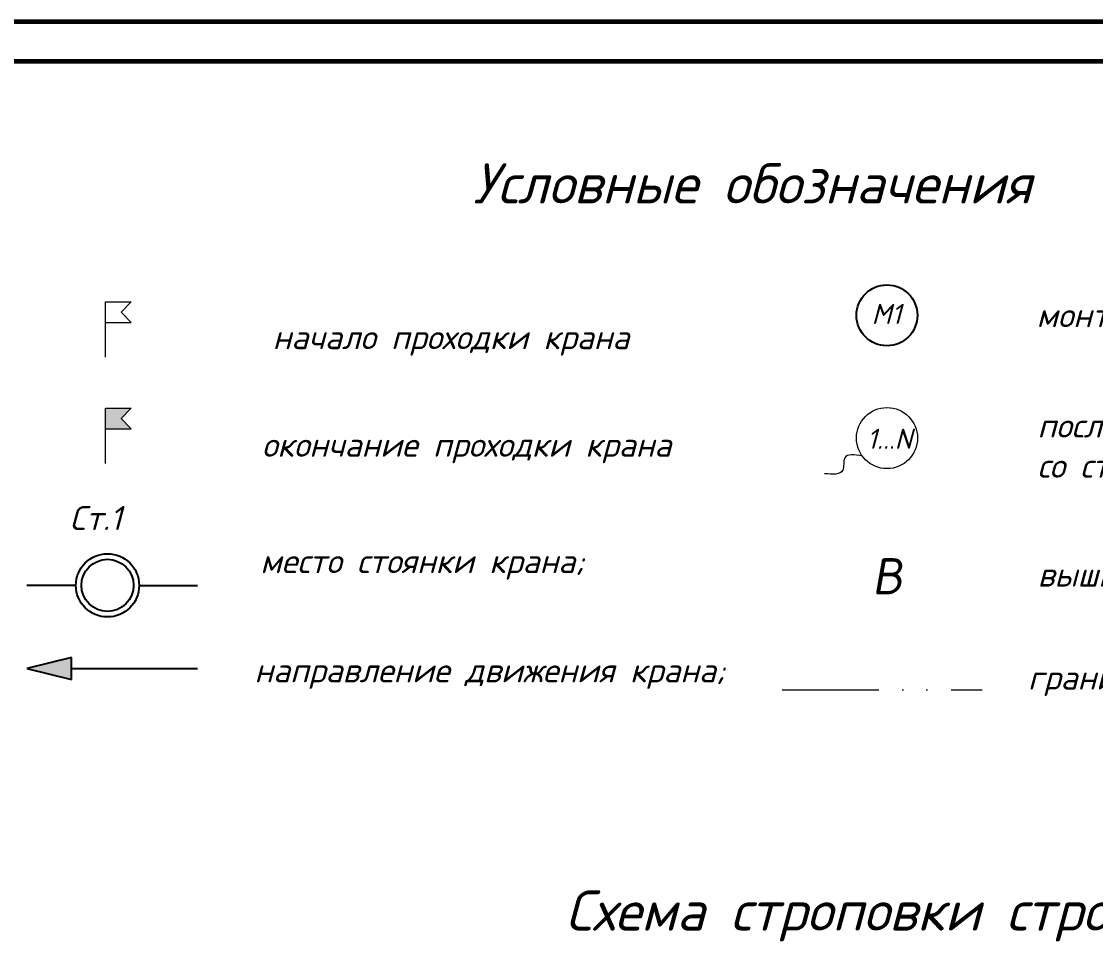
# Model space of a CAD drawing. Header units: millimetres. Extents: x -345369 to 252202, y 74562 to 424723.
# Drawn here: x -18678 to -5311, y 325000 to 336453 of the extents above; entities that cross this region are included whole.
import ezdxf

# ---------------------------------------------------------------- set-up
doc = ezdxf.new("R2010")
doc.units = ezdxf.units.MM
doc.linetypes.add('ACAD_ISO12W100', pattern=[21, 12, -3, 0, -3, 0, -3])
doc.layers.add('Dim', color=5, linetype='Continuous')
doc.layers.add('GB', color=7, linetype='Continuous')
for name, color, linetype, lineweight in [('калоны', 7, 'Continuous', 40), ('колонны', 7, 'Continuous', 60), ('оси', 10, 'Continuous', 20), ('Размер', 7, 'Continuous', 15), ('тонкая0.09', 7, 'Continuous', 9)]:
    doc.layers.add(name, color=color, linetype=linetype, lineweight=lineweight)
doc.styles.get("Standard").update_dxf_attribs({"font": 'isocpeur.TTF', "oblique": 15})
doc.styles.add('вано размеры', font='isocpeui.ttf', dxfattribs={"height": 250})
doc.styles.add('стиль дубко', font='isocpeur.TTF')

msp = doc.modelspace()

# ---------------------------------------------------------------- hatches: boundary and pattern name
at = {"lineweight": 25}
msp.add_hatch(color=7, dxfattribs=at).paths.add_polyline_path([(-18609.633859, 328399.093276), (-18053.358449, 328263.065897), (-18053.358449, 328535.120656)])
at = {"layer": 'калоны', "lineweight": 15, "ltscale": 20}
h = msp.add_hatch(color=7, dxfattribs=at)
h.set_gradient(color1=(51, 51, 51), color2=(51, 51, 51), tint=1, name='INVSPHERICAL')
h.paths.add_polyline_path([(-17438.238924, 331511.472972), (-17313.959134, 331641.282407), (-17633.959134, 331641.282407), (-17633.959134, 331381.663538), (-17313.959134, 331381.663538)])

# ---------------------------------------------------------------- linework, layer by layer
at = {"color": 7, "lineweight": 25}
for p, q in [((-18001.118243, 329433.630212), (-18609.633859, 329433.630212)), ((-17213.432455, 329433.630212), (-16487.145696, 329433.630212)), ((-18053.358449, 328399.093276), (-16487.145696, 328399.093276))]:
    msp.add_line(p, q, dxfattribs=at)
msp.add_circle((-7907.061299, 332795.092227), 378.72493, dxfattribs=at)
at = {"color": 7}
for radius in [393.842894, 324.153596]:
    msp.add_circle((-17607.275349, 329433.630212), radius, dxfattribs=at)
at = {"layer": 'GB', "color": 7, "lineweight": -3, "ltscale": 100}
for p, q in [((-18053.358449, 328535.120656), (-18609.633859, 328399.093276)), ((-18053.358449, 328263.065897), (-18053.358449, 328535.120656)), ((-18609.633859, 328399.093276), (-18053.358449, 328263.065897))]:
    msp.add_line(p, q, dxfattribs=at)
at = {"layer": 'калоны', "color": 7, "lineweight": 15, "ltscale": 20}
for p, q in [((-17633.959134, 332272.44443), (-17633.959134, 332965.009497)), ((-17633.959134, 332965.009497), (-17313.959134, 332965.009497)), ((-17313.959134, 332965.009497), (-17438.238924, 332835.200063)), ((-17313.959134, 332705.390628), (-17438.238924, 332835.200063)), ((-17633.959134, 332705.390628), (-17313.959134, 332705.390628)), ((-17633.959134, 331641.282407), (-17313.959134, 331641.282407)), ((-17633.959134, 330948.71734), (-17633.959134, 331641.282407)), ((-17313.959134, 331641.282407), (-17438.238924, 331511.472972)), ((-17313.959134, 331381.663538), (-17438.238924, 331511.472972)), ((-17633.959134, 331381.663538), (-17313.959134, 331381.663538))]:
    msp.add_line(p, q, dxfattribs=at)
at = {"layer": 'колонны', "color": 7, "ltscale": 100}
for p, q in [((-63566.493496, 336453.283561), (20533.506504, 336453.283561)), ((20033.506504, 335953.283561), (-61566.493496, 335953.283561))]:
    msp.add_line(p, q, dxfattribs=at)
at = {"layer": 'Размер', "linetype": 'ACAD_ISO12W100', "ltscale": 100}
msp.add_line((-9209.499414, 328134.041476), (-6723.449198, 328134.041476), dxfattribs=at)
at = {"layer": 'Размер', "ltscale": 0.05}
msp.add_circle((-7906.223711, 331266.889132), 380.026039, dxfattribs=at)
msp.add_spline([(-8214.247825, 331044.3112), (-8431.417136, 331019.366946), (-8457.340661, 330867.646077), (-8683.246086, 330823.239313)], degree=3, dxfattribs=at)

# ---------------------------------------------------------------- texts
at = {"color": 7, "lineweight": 25, "style": 'вано размеры'}
for s, p in [('монтажники;', (-6045.944606, 332647.475315)), ('место стоянки крана;', (-15706.946314, 329585.732171)), ('направление движения крана;', (-15778.928652, 328226.279691)), ('граница опасной зоны', (-6152.446875, 328136.136379))]:
    msp.add_text(s, height=300, dxfattribs=at).set_placement(p)
at = {"color": 7, "lineweight": 25, "attachment_point": 1, "style": 'вано размеры'}
for s, insert, char_height, width in [('М1', (-8098.248152, 332937.502806), 250, 484.09436952), ('начало проходки крана ', (-15552.523768, 332673.857513), 300, 5521.3725564), ('1...N', (-8156.834791, 331383.127316), 250, 484.09436952), ('последовательность монтажа элементов со стоянки крана', (-6034.071597, 331573.815186), 300, 7785.97075734), ('окончание проходки крана ', (-15685.253351, 331334.499585), 300, 5521.3725564), ('Ст.1', (-18079.013035, 330422.19548), 300, 4550.24356133), ('вышка телескопическая', (-6031.245005, 329718.568107), 300, 7785.97075734)]:
    msp.add_mtext(s, dxfattribs=dict(at, insert=insert, char_height=char_height, width=width))
at = {"layer": 'Dim', "color": 7, "transparency": 33554687, "insert": (-18291.406136, 334687.663945), "char_height": 500, "width": 17523.79320588, "attachment_point": 1}
msp.add_mtext('\\pi5232.4;Условные обозначения', dxfattribs=at)
at = {"layer": 'оси', "color": 7, "linetype": 'ByBlock', "ltscale": 0.005, "style": 'стиль дубко', "oblique": 10}
msp.add_text('В ', height=450, dxfattribs=at).set_placement((-8093.597967, 329322.437797))
at = {"layer": 'тонкая0.09', "lineweight": 25, "insert": (-12772.411577, 325635.561896), "char_height": 500, "width": 13560.72025197, "attachment_point": 1}
msp.add_mtext('\\pi863.37;Схема строповки стропильной фермы', dxfattribs=at)

doc.saveas('drawing.dxf')
